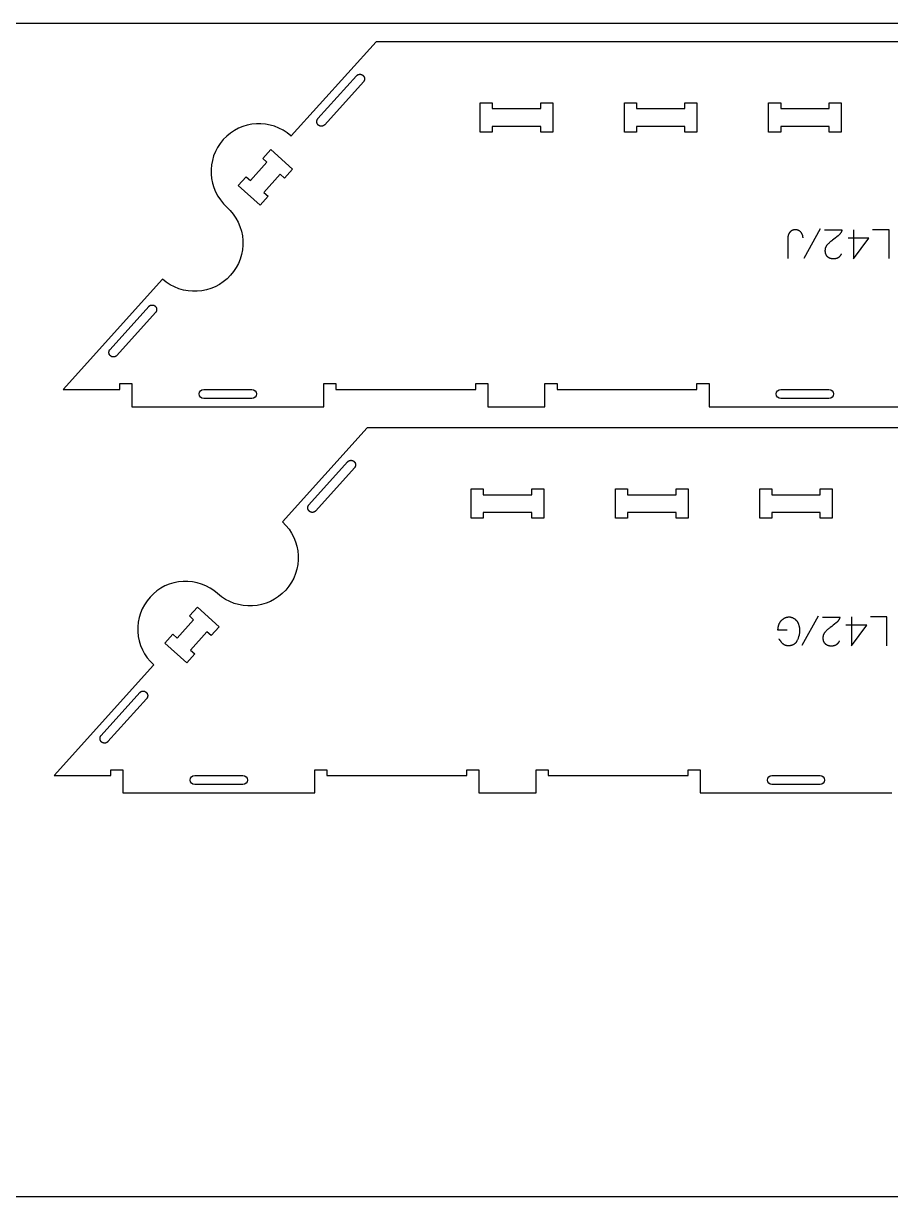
# Model space of a CAD drawing. Extents: x -7518 to -4335, y -84343 to -75479.
# Drawn here: x -6134 to -5232, y -81363 to -80143 of the extents above; entities that cross this region are included whole.
import ezdxf

# ---------------------------------------------------------------- set-up
doc = ezdxf.new("R2010")
doc.units = 0
for name, color, linetype in [('0_SHEET_SPRUCEPLY_2440X122', 1, 'CONTINUOUS'), ('1_ANYTOOL_1MMDEEP_LABELS_S', 2, 'CONTINUOUS'), ('3_ANYTOOL_CUTTHROUGH_INSID', 4, 'CONTINUOUS'), ('4_ANYTOOL_CUTTHROUGH_OUTSI', 5, 'CONTINUOUS')]:
    doc.layers.add(name, color=color, linetype=linetype)

msp = doc.modelspace()

# ---------------------------------------------------------------- linework, layer by layer
at = {"layer": '0_SHEET_SPRUCEPLY_2440X122'}
msp.add_lwpolyline([(-7146.3, -80143), (-7146.3, -81363), (-4706.3, -81363), (-4706.3, -80143)], close=True, dxfattribs=at)
at = {"layer": '1_ANYTOOL_1MMDEEP_LABELS_S'}
for points in [[(-5323.1, -80366), (-5323.1, -80365.8), (-5323.1, -80365.6), (-5323.1, -80365.4), (-5323.2, -80365.2), (-5323.2, -80365), (-5323.2, -80364.8), (-5323.2, -80364.6), (-5323.3, -80364.4), (-5323.3, -80364.2), (-5323.3, -80364), (-5323.4, -80363.8), (-5323.4, -80363.6), (-5323.5, -80363.4), (-5323.5, -80363.2), (-5323.6, -80363), (-5323.7, -80362.8), (-5323.7, -80362.7), (-5323.8, -80362.5), (-5323.9, -80362.3), (-5324, -80362.1), (-5324.1, -80361.9), (-5324.2, -80361.8), (-5324.3, -80361.6), (-5324.4, -80361.4), (-5324.5, -80361.2), (-5324.6, -80361.1), (-5324.7, -80360.9), (-5324.8, -80360.7), (-5324.9, -80360.6), (-5325.1, -80360.4), (-5325.2, -80360.2), (-5325.3, -80360.1), (-5325.5, -80359.9), (-5325.6, -80359.8), (-5325.8, -80359.6), (-5325.9, -80359.5), (-5326.1, -80359.3), (-5326.2, -80359.2), (-5326.4, -80359.1), (-5326.5, -80359), (-5326.7, -80358.8), (-5326.8, -80358.7), (-5327, -80358.6), (-5327.2, -80358.5), (-5327.4, -80358.4), (-5327.5, -80358.3), (-5327.7, -80358.2), (-5327.9, -80358.2), (-5328.1, -80358.1), (-5328.3, -80358), (-5328.4, -80357.9), (-5328.6, -80357.9), (-5328.8, -80357.8), (-5329, -80357.8), (-5329.2, -80357.7), (-5329.4, -80357.7), (-5329.6, -80357.6), (-5329.8, -80357.6), (-5330, -80357.6), (-5330.3, -80357.6), (-5330.5, -80357.5), (-5330.7, -80357.5), (-5330.9, -80357.5), (-5331.1, -80357.5), (-5331.3, -80357.5), (-5331.6, -80357.5), (-5331.8, -80357.5), (-5332, -80357.5), (-5332.2, -80357.6), (-5332.4, -80357.6), (-5332.6, -80357.6), (-5332.8, -80357.7), (-5333, -80357.7), (-5333.2, -80357.7), (-5333.3, -80357.8), (-5333.5, -80357.8), (-5333.7, -80357.9), (-5333.9, -80358), (-5334.1, -80358), (-5334.2, -80358.1), (-5334.4, -80358.2), (-5334.6, -80358.3), (-5334.8, -80358.3), (-5334.9, -80358.4), (-5335.1, -80358.5), (-5335.2, -80358.6), (-5335.4, -80358.7), (-5335.6, -80358.8), (-5335.7, -80358.9), (-5335.9, -80359.1), (-5336, -80359.2), (-5336.1, -80359.3), (-5336.3, -80359.4), (-5336.4, -80359.6), (-5336.6, -80359.7), (-5336.7, -80359.9), (-5336.8, -80360), (-5337, -80360.2), (-5337.1, -80360.3), (-5337.2, -80360.5), (-5337.3, -80360.6), (-5337.4, -80360.8), (-5337.5, -80360.9), (-5337.6, -80361.1), (-5337.7, -80361.3), (-5337.8, -80361.4), (-5337.9, -80361.6), (-5338, -80361.8), (-5338.1, -80362), (-5338.2, -80362.1), (-5338.2, -80362.3), (-5338.3, -80362.5), (-5338.4, -80362.7), (-5338.4, -80362.8), (-5338.5, -80363), (-5338.5, -80363.2), (-5338.6, -80363.4), (-5338.6, -80363.6), (-5338.7, -80363.8), (-5338.7, -80364), (-5338.7, -80364.2), (-5338.8, -80364.4), (-5338.8, -80364.6), (-5338.8, -80364.8), (-5338.8, -80365), (-5338.8, -80365.2), (-5338.8, -80365.4), (-5338.8, -80365.6), (-5338.8, -80387.5)], [(-5322, -80387), (-5304.9, -80356.3)], [(-5300.8, -80357.6), (-5282.5, -80357.6), (-5282.7, -80358.1), (-5282.8, -80358.3), (-5282.8, -80358.5), (-5282.9, -80358.7), (-5283, -80358.9), (-5283.1, -80359.2), (-5283.2, -80359.4), (-5283.3, -80359.6), (-5283.4, -80359.8), (-5283.5, -80360), (-5283.6, -80360.2), (-5283.7, -80360.4), (-5283.9, -80360.6), (-5284, -80360.8), (-5284.1, -80361), (-5284.2, -80361.2), (-5284.4, -80361.4), (-5284.5, -80361.5), (-5284.6, -80361.7), (-5284.8, -80361.9), (-5284.9, -80362.1), (-5285.1, -80362.3), (-5285.2, -80362.4), (-5285.4, -80362.6), (-5285.5, -80362.8), (-5285.7, -80362.9), (-5285.9, -80363.1), (-5286, -80363.3), (-5286.2, -80363.4), (-5286.6, -80363.7), (-5288.1, -80365), (-5289.6, -80366.2), (-5291.1, -80367.3), (-5292.6, -80368.4), (-5293.3, -80369), (-5294.1, -80369.6), (-5294.8, -80370.1), (-5295.5, -80370.7), (-5296.1, -80371.3), (-5296.8, -80371.9), (-5297.4, -80372.5), (-5298, -80373.2), (-5298.2, -80373.3), (-5298.3, -80373.5), (-5298.4, -80373.6), (-5298.6, -80373.8), (-5298.7, -80374), (-5298.8, -80374.1), (-5298.9, -80374.3), (-5299, -80374.5), (-5299.1, -80374.6), (-5299.2, -80374.8), (-5299.3, -80375), (-5299.4, -80375.2), (-5299.5, -80375.4), (-5299.6, -80375.6), (-5299.7, -80375.7), (-5299.8, -80375.9), (-5299.8, -80376.1), (-5299.9, -80376.3), (-5300, -80376.5), (-5300, -80376.7), (-5300.1, -80376.9), (-5300.1, -80377.1), (-5300.2, -80377.3), (-5300.2, -80377.5), (-5300.3, -80377.7), (-5300.3, -80378), (-5300.3, -80378.2), (-5300.3, -80378.4), (-5300.3, -80378.6), (-5300.4, -80378.8), (-5300.4, -80379.1), (-5300.4, -80379.3), (-5300.4, -80379.5), (-5300.4, -80379.8), (-5300.3, -80380), (-5300.3, -80380.3), (-5300.3, -80380.5), (-5300.3, -80380.7), (-5300.2, -80381), (-5300.2, -80381.2), (-5300.2, -80381.4), (-5300.1, -80381.6), (-5300.1, -80381.8), (-5300, -80382), (-5299.9, -80382.2), (-5299.9, -80382.4), (-5299.8, -80382.6), (-5299.7, -80382.8), (-5299.6, -80383), (-5299.6, -80383.2), (-5299.5, -80383.4), (-5299.4, -80383.6), (-5299.3, -80383.7), (-5299.2, -80383.9), (-5299.1, -80384.1), (-5298.9, -80384.2), (-5298.8, -80384.4), (-5298.7, -80384.6), (-5298.6, -80384.7), (-5298.4, -80384.9), (-5298.3, -80385), (-5298.1, -80385.1), (-5298, -80385.3), (-5297.8, -80385.4), (-5297.7, -80385.5), (-5297.5, -80385.7), (-5297.3, -80385.8), (-5297.2, -80385.9), (-5297, -80386), (-5296.8, -80386.1), (-5296.7, -80386.2), (-5296.5, -80386.3), (-5296.3, -80386.4), (-5296.1, -80386.5), (-5295.9, -80386.6), (-5295.8, -80386.7), (-5295.6, -80386.8), (-5295.4, -80386.8), (-5295.2, -80386.9), (-5295, -80387), (-5294.8, -80387), (-5294.6, -80387.1), (-5294.4, -80387.2), (-5294.2, -80387.2), (-5293.9, -80387.3), (-5293.7, -80387.3), (-5293.5, -80387.3), (-5293.3, -80387.4), (-5293.1, -80387.4), (-5292.8, -80387.4), (-5292.6, -80387.5), (-5292.4, -80387.5), (-5292.2, -80387.5), (-5291.9, -80387.5), (-5291.4, -80387.5), (-5291.1, -80387.5), (-5290.7, -80387.5), (-5290.4, -80387.5), (-5290, -80387.4), (-5289.7, -80387.4), (-5289.3, -80387.3), (-5289, -80387.3), (-5288.7, -80387.2), (-5288.4, -80387.1), (-5288.2, -80387.1), (-5288.1, -80387), (-5287.9, -80387), (-5287.8, -80386.9), (-5287.6, -80386.9), (-5287.5, -80386.8), (-5287.3, -80386.7), (-5287.2, -80386.7), (-5287.1, -80386.6), (-5286.9, -80386.5), (-5286.8, -80386.5), (-5286.6, -80386.4), (-5286.5, -80386.3), (-5286.4, -80386.2), (-5286.2, -80386.2), (-5286.1, -80386.1), (-5286, -80386), (-5285.9, -80385.9), (-5285.7, -80385.8), (-5285.6, -80385.7), (-5285.5, -80385.6), (-5285.4, -80385.5), (-5285.2, -80385.4), (-5285.1, -80385.3), (-5285, -80385.2), (-5284.9, -80385.1), (-5284.8, -80385), (-5284.7, -80384.9), (-5284.6, -80384.8), (-5284.5, -80384.6), (-5284.4, -80384.5), (-5284.2, -80384.4), (-5284, -80384.1), (-5283.8, -80383.9), (-5283.7, -80383.6), (-5283.5, -80383.3), (-5283.3, -80383), (-5283.1, -80382.7), (-5283, -80382.4)], [(-5270.6, -80357.5), (-5270.7, -80387.6), (-5254.6, -80366.2)], [(-5233.7, -80387.5), (-5233.7, -80357.5), (-5250.8, -80357.5)], [(-5254.6, -80366.2), (-5276.4, -80366.2)], [(-5339.5, -80774), (-5349.2, -80774), (-5349.2, -80773.1), (-5349.1, -80772.3), (-5349.1, -80771.9), (-5349, -80771.6), (-5349, -80771.2), (-5348.9, -80770.8), (-5348.9, -80770.4), (-5348.8, -80770.1), (-5348.7, -80769.7), (-5348.6, -80769.4), (-5348.5, -80769), (-5348.4, -80768.7), (-5348.3, -80768.4), (-5348.2, -80768), (-5348.1, -80767.7), (-5348, -80767.4), (-5347.8, -80767.1), (-5347.7, -80766.8), (-5347.6, -80766.5), (-5347.4, -80766.2), (-5347.2, -80766), (-5347.1, -80765.7), (-5346.9, -80765.4), (-5346.7, -80765.2), (-5346.5, -80764.9), (-5346.3, -80764.7), (-5346.2, -80764.4), (-5345.9, -80764.2), (-5345.7, -80764), (-5345.5, -80763.7), (-5345.3, -80763.5), (-5345.1, -80763.3), (-5344.8, -80763.1), (-5344.6, -80762.9), (-5344.4, -80762.7), (-5344.2, -80762.5), (-5343.9, -80762.4), (-5343.7, -80762.2), (-5343.5, -80762), (-5343.2, -80761.9), (-5343, -80761.7), (-5342.8, -80761.6), (-5342.5, -80761.4), (-5342.3, -80761.3), (-5342.1, -80761.2), (-5341.8, -80761.1), (-5341.6, -80761), (-5341.3, -80760.9), (-5341.1, -80760.8), (-5340.9, -80760.7), (-5340.6, -80760.6), (-5340.4, -80760.5), (-5340.1, -80760.5), (-5339.9, -80760.4), (-5339.6, -80760.4), (-5339.4, -80760.3), (-5339.1, -80760.3), (-5338.9, -80760.2), (-5338.6, -80760.2), (-5338.3, -80760.2), (-5338.1, -80760.2), (-5337.8, -80760.2), (-5337.6, -80760.2), (-5337.3, -80760.2), (-5337.1, -80760.2), (-5336.8, -80760.2), (-5336.5, -80760.2), (-5336.3, -80760.3), (-5336, -80760.3), (-5335.8, -80760.4), (-5335.5, -80760.4), (-5335.3, -80760.5), (-5335.1, -80760.6), (-5334.8, -80760.6), (-5334.6, -80760.7), (-5334.3, -80760.8), (-5334.1, -80760.9), (-5333.8, -80761), (-5333.6, -80761.1), (-5333.4, -80761.3), (-5333.1, -80761.4), (-5332.9, -80761.5), (-5332.7, -80761.7), (-5332.5, -80761.8), (-5332.2, -80762), (-5332, -80762.1), (-5331.8, -80762.3), (-5331.5, -80762.5), (-5331.3, -80762.7), (-5331.1, -80762.9), (-5330.9, -80763.1), (-5330.7, -80763.3), (-5330.5, -80763.5), (-5330.2, -80763.7), (-5330, -80763.9), (-5329.8, -80764.1), (-5329.6, -80764.4), (-5329.4, -80764.6), (-5329.3, -80764.9), (-5329.1, -80765.2), (-5328.9, -80765.4), (-5328.7, -80765.7), (-5328.6, -80766), (-5328.4, -80766.3), (-5328.3, -80766.6), (-5328.1, -80766.9), (-5328, -80767.2), (-5327.9, -80767.5), (-5327.8, -80767.9), (-5327.7, -80768.2), (-5327.6, -80768.6), (-5327.5, -80768.9), (-5327.4, -80769.3), (-5327.3, -80769.7), (-5327.2, -80770), (-5327.1, -80770.4), (-5327.1, -80770.8), (-5327, -80771.2), (-5327, -80771.6), (-5326.9, -80772), (-5326.9, -80772.9), (-5326.8, -80773.8), (-5326.8, -80774.7), (-5326.8, -80775.4), (-5326.9, -80776.1), (-5326.9, -80776.7), (-5327, -80777.4), (-5327.1, -80778.1), (-5327.2, -80778.7), (-5327.3, -80779.4), (-5327.5, -80780), (-5327.7, -80780.7), (-5327.9, -80781.3), (-5328.1, -80782), (-5328.3, -80782.6), (-5328.6, -80783.3), (-5328.9, -80783.9), (-5329.2, -80784.5), (-5329.5, -80785.2), (-5329.7, -80785.5), (-5329.8, -80785.8), (-5330, -80786.1), (-5330.2, -80786.4), (-5330.4, -80786.6), (-5330.5, -80786.8), (-5330.6, -80786.9), (-5330.7, -80787), (-5330.8, -80787.1), (-5330.9, -80787.3), (-5331.1, -80787.4), (-5331.2, -80787.5), (-5331.3, -80787.6), (-5331.4, -80787.7), (-5331.5, -80787.8), (-5331.6, -80787.9), (-5331.8, -80788), (-5331.9, -80788.1), (-5332, -80788.2), (-5332.1, -80788.3), (-5332.3, -80788.4), (-5332.4, -80788.5), (-5332.5, -80788.6), (-5332.7, -80788.7), (-5332.8, -80788.8), (-5332.9, -80788.9), (-5333.1, -80789), (-5333.2, -80789), (-5333.4, -80789.1), (-5333.5, -80789.2), (-5333.7, -80789.3), (-5333.8, -80789.3), (-5334, -80789.4), (-5334.1, -80789.4), (-5334.3, -80789.5), (-5334.4, -80789.6), (-5334.6, -80789.6), (-5334.9, -80789.7), (-5335.2, -80789.8), (-5335.6, -80789.9), (-5335.9, -80790), (-5336.3, -80790), (-5336.6, -80790.1), (-5337, -80790.1), (-5337.4, -80790.2), (-5337.7, -80790.2), (-5338.1, -80790.2), (-5338.5, -80790.2), (-5338.7, -80790.2), (-5339, -80790.2), (-5339.2, -80790.2), (-5339.4, -80790.2), (-5339.6, -80790.2), (-5339.8, -80790.1), (-5340, -80790.1), (-5340.2, -80790.1), (-5340.4, -80790), (-5340.6, -80790), (-5340.8, -80789.9), (-5341, -80789.9), (-5341.2, -80789.8), (-5341.4, -80789.8), (-5341.6, -80789.7), (-5341.8, -80789.6), (-5342, -80789.6), (-5342.1, -80789.5), (-5342.3, -80789.4), (-5342.5, -80789.3), (-5342.7, -80789.2), (-5342.8, -80789.1), (-5343, -80789), (-5343.2, -80788.9), (-5343.3, -80788.8), (-5343.5, -80788.7), (-5343.6, -80788.6), (-5343.8, -80788.5), (-5343.9, -80788.3), (-5344.1, -80788.2), (-5344.2, -80788.1), (-5344.4, -80787.9), (-5344.6, -80787.7), (-5344.9, -80787.4), (-5345.2, -80787.1), (-5345.4, -80786.8), (-5345.7, -80786.5), (-5345.9, -80786.2), (-5346.2, -80785.8), (-5346.4, -80785.5), (-5346.6, -80785.2), (-5346.8, -80784.9), (-5347.1, -80784.5), (-5347.3, -80784.2), (-5347.5, -80783.9), (-5347.7, -80783.5), (-5347.8, -80783.2), (-5348, -80782.8)], [(-5324.2, -80789.7), (-5307.1, -80759)], [(-5303, -80760.3), (-5284.7, -80760.3), (-5284.9, -80760.8), (-5284.9, -80761), (-5285, -80761.2), (-5285.1, -80761.4), (-5285.2, -80761.6), (-5285.3, -80761.9), (-5285.4, -80762.1), (-5285.5, -80762.3), (-5285.6, -80762.5), (-5285.7, -80762.7), (-5285.8, -80762.9), (-5285.9, -80763.1), (-5286, -80763.3), (-5286.2, -80763.5), (-5286.3, -80763.7), (-5286.4, -80763.9), (-5286.6, -80764.1), (-5286.7, -80764.2), (-5286.8, -80764.4), (-5287, -80764.6), (-5287.1, -80764.8), (-5287.3, -80765), (-5287.4, -80765.1), (-5287.6, -80765.3), (-5287.7, -80765.5), (-5287.9, -80765.6), (-5288.1, -80765.8), (-5288.2, -80766), (-5288.4, -80766.1), (-5288.8, -80766.4), (-5290.3, -80767.7), (-5291.7, -80768.9), (-5293.3, -80770), (-5294.8, -80771.1), (-5295.5, -80771.7), (-5296.3, -80772.3), (-5297, -80772.9), (-5297.7, -80773.4), (-5298.3, -80774), (-5299, -80774.6), (-5299.6, -80775.2), (-5300.2, -80775.9), (-5300.3, -80776), (-5300.5, -80776.2), (-5300.6, -80776.3), (-5300.7, -80776.5), (-5300.9, -80776.7), (-5301, -80776.8), (-5301.1, -80777), (-5301.2, -80777.2), (-5301.3, -80777.3), (-5301.4, -80777.5), (-5301.5, -80777.7), (-5301.6, -80777.9), (-5301.7, -80778.1), (-5301.8, -80778.3), (-5301.9, -80778.4), (-5302, -80778.6), (-5302, -80778.8), (-5302.1, -80779), (-5302.2, -80779.2), (-5302.2, -80779.4), (-5302.3, -80779.6), (-5302.3, -80779.8), (-5302.4, -80780), (-5302.4, -80780.2), (-5302.4, -80780.4), (-5302.5, -80780.7), (-5302.5, -80780.9), (-5302.5, -80781.1), (-5302.5, -80781.3), (-5302.5, -80781.5), (-5302.6, -80781.8), (-5302.6, -80782), (-5302.6, -80782.2), (-5302.5, -80782.5), (-5302.5, -80782.7), (-5302.5, -80783), (-5302.5, -80783.2), (-5302.5, -80783.4), (-5302.4, -80783.7), (-5302.4, -80783.9), (-5302.4, -80784.1), (-5302.3, -80784.3), (-5302.3, -80784.5), (-5302.2, -80784.7), (-5302.1, -80784.9), (-5302.1, -80785.1), (-5302, -80785.3), (-5301.9, -80785.5), (-5301.8, -80785.7), (-5301.8, -80785.9), (-5301.7, -80786.1), (-5301.6, -80786.3), (-5301.5, -80786.4), (-5301.4, -80786.6), (-5301.2, -80786.8), (-5301.1, -80786.9), (-5301, -80787.1), (-5300.9, -80787.3), (-5300.8, -80787.4), (-5300.6, -80787.6), (-5300.5, -80787.7), (-5300.3, -80787.8), (-5300.2, -80788), (-5300, -80788.1), (-5299.9, -80788.2), (-5299.7, -80788.4), (-5299.5, -80788.5), (-5299.4, -80788.6), (-5299.2, -80788.7), (-5299, -80788.8), (-5298.9, -80788.9), (-5298.7, -80789), (-5298.5, -80789.1), (-5298.3, -80789.2), (-5298.1, -80789.3), (-5297.9, -80789.4), (-5297.8, -80789.5), (-5297.6, -80789.5), (-5297.4, -80789.6), (-5297.2, -80789.7), (-5297, -80789.8), (-5296.8, -80789.8), (-5296.6, -80789.9), (-5296.3, -80789.9), (-5296.1, -80790), (-5295.9, -80790), (-5295.7, -80790), (-5295.5, -80790.1), (-5295.3, -80790.1), (-5295, -80790.1), (-5294.8, -80790.2), (-5294.6, -80790.2), (-5294.3, -80790.2), (-5294.1, -80790.2), (-5293.6, -80790.2), (-5293.3, -80790.2), (-5292.9, -80790.2), (-5292.6, -80790.2), (-5292.2, -80790.1), (-5291.9, -80790.1), (-5291.5, -80790), (-5291.2, -80790), (-5290.9, -80789.9), (-5290.6, -80789.8), (-5290.4, -80789.8), (-5290.3, -80789.7), (-5290.1, -80789.7), (-5290, -80789.6), (-5289.8, -80789.6), (-5289.7, -80789.5), (-5289.5, -80789.4), (-5289.4, -80789.4), (-5289.2, -80789.3), (-5289.1, -80789.2), (-5289, -80789.2), (-5288.8, -80789.1), (-5288.7, -80789), (-5288.6, -80788.9), (-5288.4, -80788.9), (-5288.3, -80788.8), (-5288.2, -80788.7), (-5288, -80788.6), (-5287.9, -80788.5), (-5287.8, -80788.4), (-5287.7, -80788.3), (-5287.6, -80788.2), (-5287.4, -80788.1), (-5287.3, -80788), (-5287.2, -80787.9), (-5287.1, -80787.8), (-5287, -80787.7), (-5286.9, -80787.6), (-5286.8, -80787.5), (-5286.6, -80787.3), (-5286.5, -80787.2), (-5286.4, -80787.1), (-5286.2, -80786.8), (-5286, -80786.6), (-5285.8, -80786.3), (-5285.7, -80786), (-5285.5, -80785.7), (-5285.3, -80785.4), (-5285.2, -80785.1)], [(-5272.8, -80760.2), (-5272.9, -80790.3), (-5256.8, -80768.9)], [(-5235.9, -80790.2), (-5235.9, -80760.2), (-5253, -80760.2)], [(-5256.8, -80768.9), (-5278.6, -80768.9)]]:
    msp.add_lwpolyline(points, dxfattribs=at)
at = {"layer": '3_ANYTOOL_CUTTHROUGH_INSID', "color": 4}
for points in [[(-5820.4, -80248.3), (-5820.4, -80248.4), (-5820.5, -80248.4), (-5820.6, -80248.5), (-5820.7, -80248.6), (-5820.7, -80248.7), (-5820.8, -80248.7), (-5820.9, -80248.8), (-5821, -80248.9), (-5821.1, -80248.9), (-5821.2, -80249), (-5821.3, -80249.1), (-5821.4, -80249.1), (-5821.5, -80249.2), (-5821.6, -80249.3), (-5821.7, -80249.3), (-5821.8, -80249.4), (-5821.9, -80249.4), (-5822, -80249.5), (-5822.1, -80249.5), (-5822.2, -80249.6), (-5822.3, -80249.6), (-5822.4, -80249.6), (-5822.6, -80249.7), (-5822.7, -80249.7), (-5822.8, -80249.7), (-5822.9, -80249.8), (-5823, -80249.8), (-5823.2, -80249.8), (-5823.3, -80249.8), (-5823.4, -80249.8), (-5823.5, -80249.8), (-5823.6, -80249.9), (-5823.8, -80249.9), (-5823.9, -80249.9), (-5824, -80249.9), (-5824.1, -80249.9), (-5824.3, -80249.8), (-5824.4, -80249.8), (-5824.5, -80249.8), (-5824.6, -80249.8), (-5824.7, -80249.8), (-5824.9, -80249.8), (-5825, -80249.7), (-5825.1, -80249.7), (-5825.2, -80249.7), (-5825.3, -80249.6), (-5825.4, -80249.6), (-5825.6, -80249.6), (-5825.7, -80249.5), (-5825.8, -80249.5), (-5825.9, -80249.4), (-5826, -80249.4), (-5826.1, -80249.3), (-5826.2, -80249.3), (-5826.3, -80249.2), (-5826.4, -80249.2), (-5826.5, -80249.1), (-5826.6, -80249), (-5826.7, -80249), (-5826.7, -80248.9), (-5826.8, -80248.8), (-5826.9, -80248.8), (-5827, -80248.7), (-5827.1, -80248.6), (-5827.2, -80248.6), (-5827.2, -80248.5), (-5827.3, -80248.4), (-5827.4, -80248.3), (-5827.5, -80248.3), (-5827.5, -80248.2), (-5827.6, -80248.1), (-5827.7, -80248), (-5827.7, -80247.9), (-5827.8, -80247.8), (-5827.9, -80247.7), (-5827.9, -80247.6), (-5828, -80247.5), (-5828, -80247.4), (-5828.1, -80247.3), (-5828.1, -80247.2), (-5828.2, -80247.1), (-5828.2, -80247), (-5828.3, -80246.9), (-5828.3, -80246.8), (-5828.4, -80246.7), (-5828.4, -80246.6), (-5828.5, -80246.4), (-5828.5, -80246.3), (-5828.5, -80246.2), (-5828.5, -80246.1), (-5828.6, -80246), (-5828.6, -80245.9), (-5828.6, -80245.7), (-5828.6, -80245.6), (-5828.6, -80245.5), (-5828.6, -80245.4), (-5828.6, -80245.2), (-5828.6, -80245.1), (-5828.6, -80245), (-5828.6, -80244.9), (-5828.6, -80244.7), (-5828.6, -80244.6), (-5828.6, -80244.5), (-5828.6, -80244.4), (-5828.6, -80244.3), (-5828.5, -80244.1), (-5828.5, -80244), (-5828.5, -80243.9), (-5828.5, -80243.8), (-5828.4, -80243.7), (-5828.4, -80243.6), (-5828.3, -80243.5), (-5828.3, -80243.3), (-5828.3, -80243.2), (-5828.2, -80243.1), (-5828.2, -80243), (-5828.1, -80242.9), (-5828.1, -80242.8), (-5828, -80242.7), (-5827.9, -80242.6), (-5827.9, -80242.5), (-5827.8, -80242.4), (-5827.8, -80242.4), (-5827.7, -80242.3), (-5827.6, -80242.2), (-5827.6, -80242.1), (-5827.5, -80242), (-5827.4, -80241.9), (-5787.3, -80197.3), (-5787.2, -80197.3), (-5787.1, -80197.2), (-5787.1, -80197.1), (-5787, -80197), (-5786.9, -80197), (-5786.8, -80196.9), (-5786.7, -80196.8), (-5786.6, -80196.8), (-5786.5, -80196.7), (-5786.5, -80196.6), (-5786.4, -80196.6), (-5786.3, -80196.5), (-5786.2, -80196.4), (-5786.1, -80196.4), (-5786, -80196.3), (-5785.9, -80196.3), (-5785.8, -80196.2), (-5785.6, -80196.2), (-5785.5, -80196.1), (-5785.4, -80196.1), (-5785.3, -80196), (-5785.2, -80196), (-5785.1, -80196), (-5785, -80195.9), (-5784.8, -80195.9), (-5784.7, -80195.9), (-5784.6, -80195.9), (-5784.5, -80195.8), (-5784.4, -80195.8), (-5784.2, -80195.8), (-5784.1, -80195.8), (-5784, -80195.8), (-5783.9, -80195.8), (-5783.7, -80195.8), (-5783.6, -80195.8), (-5783.5, -80195.8), (-5783.4, -80195.8), (-5783.3, -80195.8), (-5783.1, -80195.8), (-5783, -80195.8), (-5782.9, -80195.8), (-5782.8, -80195.9), (-5782.7, -80195.9), (-5782.5, -80195.9), (-5782.4, -80196), (-5782.3, -80196), (-5782.2, -80196), (-5782.1, -80196.1), (-5782, -80196.1), (-5781.9, -80196.2), (-5781.8, -80196.2), (-5781.7, -80196.3), (-5781.6, -80196.3), (-5781.5, -80196.4), (-5781.4, -80196.4), (-5781.3, -80196.5), (-5781.2, -80196.5), (-5781.1, -80196.6), (-5781, -80196.7), (-5780.9, -80196.7), (-5780.8, -80196.8), (-5780.7, -80196.9), (-5780.6, -80196.9), (-5780.6, -80197), (-5780.5, -80197.1), (-5780.4, -80197.1), (-5780.3, -80197.2), (-5780.3, -80197.3), (-5780.2, -80197.4), (-5780.1, -80197.5), (-5780, -80197.5), (-5780, -80197.6), (-5779.9, -80197.7), (-5779.8, -80197.8), (-5779.8, -80197.9), (-5779.7, -80198), (-5779.7, -80198.1), (-5779.6, -80198.2), (-5779.5, -80198.3), (-5779.5, -80198.4), (-5779.4, -80198.5), (-5779.4, -80198.6), (-5779.3, -80198.7), (-5779.3, -80198.8), (-5779.3, -80199), (-5779.2, -80199.1), (-5779.2, -80199.2), (-5779.2, -80199.3), (-5779.1, -80199.4), (-5779.1, -80199.5), (-5779.1, -80199.7), (-5779.1, -80199.8), (-5779, -80199.9), (-5779, -80200), (-5779, -80200.1), (-5779, -80200.3), (-5779, -80200.4), (-5779, -80200.5), (-5779, -80200.6), (-5779, -80200.8), (-5779, -80200.9), (-5779, -80201), (-5779, -80201.1), (-5779.1, -80201.2), (-5779.1, -80201.4), (-5779.1, -80201.5), (-5779.1, -80201.6), (-5779.2, -80201.7), (-5779.2, -80201.8), (-5779.2, -80202), (-5779.3, -80202.1), (-5779.3, -80202.2), (-5779.3, -80202.3), (-5779.4, -80202.4), (-5779.4, -80202.5), (-5779.5, -80202.6), (-5779.5, -80202.7), (-5779.6, -80202.8), (-5779.6, -80202.9), (-5779.7, -80203), (-5779.8, -80203.1), (-5779.8, -80203.2), (-5779.9, -80203.3), (-5779.9, -80203.4), (-5780, -80203.5), (-5780.1, -80203.5), (-5780.1, -80203.6), (-5780.2, -80203.7)], [(-5595.9, -80250), (-5646.4, -80250), (-5646.4, -80256), (-5658.9, -80256), (-5658.9, -80225.5), (-5646.4, -80225.5), (-5646.4, -80231.5), (-5595.9, -80231.5), (-5595.9, -80225.5), (-5583.4, -80225.5), (-5583.4, -80256), (-5595.9, -80256)], [(-5496.4, -80250), (-5496.4, -80256), (-5508.9, -80256), (-5508.9, -80225.5), (-5496.4, -80225.5), (-5496.4, -80231.5), (-5445.9, -80231.5), (-5445.9, -80225.5), (-5433.4, -80225.5), (-5433.4, -80256), (-5445.9, -80256), (-5445.9, -80250)], [(-5295.9, -80250), (-5346.4, -80250), (-5346.4, -80256), (-5358.9, -80256), (-5358.9, -80225.5), (-5346.4, -80225.5), (-5346.4, -80231.5), (-5295.9, -80231.5), (-5295.9, -80225.5), (-5283.4, -80225.5), (-5283.4, -80256), (-5295.9, -80256)], [(-5866.6, -80299.7), (-5883.7, -80318.6), (-5879.3, -80322.7), (-5887.6, -80332), (-5910.3, -80311.5), (-5901.9, -80302.3), (-5897.5, -80306.3), (-5880.4, -80287.3), (-5884.9, -80283.3), (-5876.5, -80274), (-5853.8, -80294.4), (-5862.2, -80303.7)], [(-6036.4, -80488.3), (-6036.5, -80488.3), (-6036.6, -80488.4), (-6036.7, -80488.5), (-6036.7, -80488.6), (-6036.8, -80488.6), (-6036.9, -80488.7), (-6037, -80488.8), (-6037.1, -80488.9), (-6037.2, -80488.9), (-6037.3, -80489), (-6037.4, -80489.1), (-6037.5, -80489.1), (-6037.6, -80489.2), (-6037.7, -80489.2), (-6037.8, -80489.3), (-6037.9, -80489.3), (-6038, -80489.4), (-6038.1, -80489.4), (-6038.2, -80489.5), (-6038.3, -80489.5), (-6038.4, -80489.6), (-6038.5, -80489.6), (-6038.6, -80489.7), (-6038.8, -80489.7), (-6038.9, -80489.7), (-6039, -80489.7), (-6039.1, -80489.8), (-6039.2, -80489.8), (-6039.4, -80489.8), (-6039.5, -80489.8), (-6039.6, -80489.8), (-6039.7, -80489.8), (-6039.8, -80489.8), (-6040, -80489.8), (-6040.1, -80489.8), (-6040.2, -80489.8), (-6040.3, -80489.8), (-6040.5, -80489.8), (-6040.6, -80489.8), (-6040.7, -80489.8), (-6040.8, -80489.8), (-6040.9, -80489.7), (-6041.1, -80489.7), (-6041.2, -80489.7), (-6041.3, -80489.7), (-6041.4, -80489.6), (-6041.5, -80489.6), (-6041.6, -80489.5), (-6041.7, -80489.5), (-6041.8, -80489.5), (-6042, -80489.4), (-6042.1, -80489.4), (-6042.2, -80489.3), (-6042.3, -80489.3), (-6042.4, -80489.2), (-6042.5, -80489.1), (-6042.5, -80489.1), (-6042.6, -80489), (-6042.7, -80489), (-6042.8, -80488.9), (-6042.9, -80488.8), (-6043, -80488.8), (-6043.1, -80488.7), (-6043.1, -80488.6), (-6043.2, -80488.5), (-6043.3, -80488.5), (-6043.4, -80488.4), (-6043.5, -80488.3), (-6043.5, -80488.2), (-6043.6, -80488.2), (-6043.7, -80488.1), (-6043.7, -80488), (-6043.8, -80487.9), (-6043.9, -80487.8), (-6043.9, -80487.7), (-6044, -80487.6), (-6044.1, -80487.5), (-6044.1, -80487.4), (-6044.2, -80487.3), (-6044.2, -80487.2), (-6044.3, -80487.1), (-6044.3, -80487), (-6044.4, -80486.9), (-6044.4, -80486.8), (-6044.5, -80486.7), (-6044.5, -80486.5), (-6044.5, -80486.4), (-6044.6, -80486.3), (-6044.6, -80486.2), (-6044.6, -80486.1), (-6044.6, -80485.9), (-6044.7, -80485.8), (-6044.7, -80485.7), (-6044.7, -80485.6), (-6044.7, -80485.5), (-6044.7, -80485.3), (-6044.7, -80485.2), (-6044.7, -80485.1), (-6044.7, -80485), (-6044.7, -80484.8), (-6044.7, -80484.7), (-6044.7, -80484.6), (-6044.7, -80484.5), (-6044.7, -80484.4), (-6044.6, -80484.2), (-6044.6, -80484.1), (-6044.6, -80484), (-6044.6, -80483.9), (-6044.5, -80483.8), (-6044.5, -80483.7), (-6044.5, -80483.5), (-6044.4, -80483.4), (-6044.4, -80483.3), (-6044.3, -80483.2), (-6044.3, -80483.1), (-6044.2, -80483), (-6044.2, -80482.9), (-6044.1, -80482.8), (-6044.1, -80482.7), (-6044, -80482.6), (-6044, -80482.5), (-6043.9, -80482.4), (-6043.8, -80482.3), (-6043.8, -80482.2), (-6043.7, -80482.2), (-6043.6, -80482.1), (-6043.6, -80482), (-6043.5, -80481.9), (-6003.4, -80437.3), (-6003.3, -80437.2), (-6003.2, -80437.2), (-6003.1, -80437.1), (-6003.1, -80437), (-6003, -80436.9), (-6002.9, -80436.9), (-6002.8, -80436.8), (-6002.7, -80436.7), (-6002.6, -80436.7), (-6002.5, -80436.6), (-6002.4, -80436.5), (-6002.3, -80436.5), (-6002.2, -80436.4), (-6002.1, -80436.4), (-6002, -80436.3), (-6001.9, -80436.2), (-6001.8, -80436.2), (-6001.7, -80436.1), (-6001.6, -80436.1), (-6001.5, -80436.1), (-6001.4, -80436), (-6001.3, -80436), (-6001.2, -80435.9), (-6001, -80435.9), (-6000.9, -80435.9), (-6000.8, -80435.9), (-6000.7, -80435.8), (-6000.6, -80435.8), (-6000.4, -80435.8), (-6000.3, -80435.8), (-6000.2, -80435.8), (-6000.1, -80435.8), (-5999.9, -80435.8), (-5999.8, -80435.8), (-5999.7, -80435.8), (-5999.6, -80435.8), (-5999.5, -80435.8), (-5999.3, -80435.8), (-5999.2, -80435.8), (-5999.1, -80435.8), (-5999, -80435.8), (-5998.9, -80435.8), (-5998.7, -80435.9), (-5998.6, -80435.9), (-5998.5, -80435.9), (-5998.4, -80436), (-5998.3, -80436), (-5998.2, -80436), (-5998.1, -80436.1), (-5998, -80436.1), (-5997.8, -80436.2), (-5997.7, -80436.2), (-5997.6, -80436.3), (-5997.5, -80436.3), (-5997.4, -80436.4), (-5997.3, -80436.5), (-5997.2, -80436.5), (-5997.2, -80436.6), (-5997.1, -80436.6), (-5997, -80436.7), (-5996.9, -80436.8), (-5996.8, -80436.8), (-5996.7, -80436.9), (-5996.6, -80437), (-5996.6, -80437), (-5996.5, -80437.1), (-5996.4, -80437.2), (-5996.3, -80437.3), (-5996.3, -80437.4), (-5996.2, -80437.4), (-5996.1, -80437.5), (-5996.1, -80437.6), (-5996, -80437.7), (-5995.9, -80437.8), (-5995.9, -80437.9), (-5995.8, -80438), (-5995.7, -80438.1), (-5995.7, -80438.2), (-5995.6, -80438.3), (-5995.6, -80438.4), (-5995.5, -80438.5), (-5995.5, -80438.6), (-5995.4, -80438.7), (-5995.4, -80438.8), (-5995.3, -80438.9), (-5995.3, -80439.1), (-5995.3, -80439.2), (-5995.2, -80439.3), (-5995.2, -80439.4), (-5995.2, -80439.5), (-5995.2, -80439.6), (-5995.1, -80439.8), (-5995.1, -80439.9), (-5995.1, -80440), (-5995.1, -80440.1), (-5995.1, -80440.2), (-5995.1, -80440.4), (-5995.1, -80440.5), (-5995.1, -80440.6), (-5995.1, -80440.7), (-5995.1, -80440.9), (-5995.1, -80441), (-5995.1, -80441.1), (-5995.1, -80441.2), (-5995.2, -80441.3), (-5995.2, -80441.5), (-5995.2, -80441.6), (-5995.2, -80441.7), (-5995.3, -80441.8), (-5995.3, -80441.9), (-5995.3, -80442), (-5995.4, -80442.2), (-5995.4, -80442.3), (-5995.5, -80442.4), (-5995.5, -80442.5), (-5995.6, -80442.6), (-5995.6, -80442.7), (-5995.7, -80442.8), (-5995.7, -80442.9), (-5995.8, -80443), (-5995.8, -80443.1), (-5995.9, -80443.2), (-5996, -80443.3), (-5996, -80443.3), (-5996.1, -80443.4), (-5996.2, -80443.5), (-5996.2, -80443.6), (-5996.3, -80443.7)], [(-5829.7, -80649.8), (-5829.8, -80649.9), (-5829.8, -80650), (-5829.9, -80650.1), (-5830, -80650.1), (-5830.1, -80650.2), (-5830.2, -80650.3), (-5830.2, -80650.4), (-5830.3, -80650.4), (-5830.4, -80650.5), (-5830.5, -80650.6), (-5830.6, -80650.6), (-5830.7, -80650.7), (-5830.8, -80650.7), (-5830.9, -80650.8), (-5831, -80650.9), (-5831.1, -80650.9), (-5831.2, -80651), (-5831.3, -80651), (-5831.4, -80651.1), (-5831.5, -80651.1), (-5831.7, -80651.1), (-5831.8, -80651.2), (-5831.9, -80651.2), (-5832, -80651.2), (-5832.1, -80651.3), (-5832.2, -80651.3), (-5832.4, -80651.3), (-5832.5, -80651.3), (-5832.6, -80651.4), (-5832.7, -80651.4), (-5832.9, -80651.4), (-5833, -80651.4), (-5833.1, -80651.4), (-5833.2, -80651.4), (-5833.3, -80651.4), (-5833.5, -80651.4), (-5833.6, -80651.4), (-5833.7, -80651.4), (-5833.8, -80651.4), (-5834, -80651.3), (-5834.1, -80651.3), (-5834.2, -80651.3), (-5834.3, -80651.3), (-5834.4, -80651.2), (-5834.5, -80651.2), (-5834.7, -80651.2), (-5834.8, -80651.1), (-5834.9, -80651.1), (-5835, -80651.1), (-5835.1, -80651), (-5835.2, -80651), (-5835.3, -80650.9), (-5835.4, -80650.9), (-5835.5, -80650.8), (-5835.6, -80650.8), (-5835.7, -80650.7), (-5835.8, -80650.6), (-5835.9, -80650.6), (-5836, -80650.5), (-5836.1, -80650.5), (-5836.2, -80650.4), (-5836.2, -80650.3), (-5836.3, -80650.3), (-5836.4, -80650.2), (-5836.5, -80650.1), (-5836.6, -80650), (-5836.6, -80650), (-5836.7, -80649.9), (-5836.8, -80649.8), (-5836.9, -80649.7), (-5836.9, -80649.6), (-5837, -80649.5), (-5837.1, -80649.5), (-5837.1, -80649.4), (-5837.2, -80649.3), (-5837.2, -80649.2), (-5837.3, -80649.1), (-5837.4, -80649), (-5837.4, -80648.9), (-5837.5, -80648.8), (-5837.5, -80648.7), (-5837.6, -80648.5), (-5837.6, -80648.4), (-5837.7, -80648.3), (-5837.7, -80648.2), (-5837.7, -80648.1), (-5837.8, -80648), (-5837.8, -80647.9), (-5837.8, -80647.7), (-5837.9, -80647.6), (-5837.9, -80647.5), (-5837.9, -80647.4), (-5837.9, -80647.3), (-5837.9, -80647.1), (-5838, -80647), (-5838, -80646.9), (-5838, -80646.8), (-5838, -80646.7), (-5838, -80646.5), (-5838, -80646.4), (-5838, -80646.3), (-5837.9, -80646.2), (-5837.9, -80646), (-5837.9, -80645.9), (-5837.9, -80645.8), (-5837.9, -80645.7), (-5837.8, -80645.6), (-5837.8, -80645.5), (-5837.8, -80645.3), (-5837.8, -80645.2), (-5837.7, -80645.1), (-5837.7, -80645), (-5837.6, -80644.9), (-5837.6, -80644.8), (-5837.5, -80644.7), (-5837.5, -80644.6), (-5837.4, -80644.5), (-5837.4, -80644.4), (-5837.3, -80644.3), (-5837.3, -80644.2), (-5837.2, -80644.1), (-5837.2, -80644), (-5837.1, -80643.9), (-5837, -80643.8), (-5837, -80643.7), (-5836.9, -80643.6), (-5836.8, -80643.6), (-5836.8, -80643.5), (-5796.6, -80598.9), (-5796.5, -80598.8), (-5796.5, -80598.7), (-5796.4, -80598.7), (-5796.3, -80598.6), (-5796.2, -80598.5), (-5796.1, -80598.4), (-5796.1, -80598.4), (-5796, -80598.3), (-5795.9, -80598.2), (-5795.8, -80598.2), (-5795.7, -80598.1), (-5795.6, -80598), (-5795.5, -80598), (-5795.4, -80597.9), (-5795.3, -80597.9), (-5795.2, -80597.8), (-5795.1, -80597.8), (-5795, -80597.7), (-5794.9, -80597.7), (-5794.7, -80597.6), (-5794.6, -80597.6), (-5794.5, -80597.5), (-5794.4, -80597.5), (-5794.3, -80597.5), (-5794.2, -80597.4), (-5794.1, -80597.4), (-5793.9, -80597.4), (-5793.8, -80597.4), (-5793.7, -80597.4), (-5793.6, -80597.3), (-5793.4, -80597.3), (-5793.3, -80597.3), (-5793.2, -80597.3), (-5793.1, -80597.3), (-5793, -80597.3), (-5792.8, -80597.3), (-5792.7, -80597.3), (-5792.6, -80597.3), (-5792.5, -80597.4), (-5792.3, -80597.4), (-5792.2, -80597.4), (-5792.1, -80597.4), (-5792, -80597.4), (-5791.9, -80597.5), (-5791.8, -80597.5), (-5791.6, -80597.5), (-5791.5, -80597.6), (-5791.4, -80597.6), (-5791.3, -80597.7), (-5791.2, -80597.7), (-5791.1, -80597.7), (-5791, -80597.8), (-5790.9, -80597.8), (-5790.8, -80597.9), (-5790.7, -80598), (-5790.6, -80598), (-5790.5, -80598.1), (-5790.4, -80598.1), (-5790.3, -80598.2), (-5790.2, -80598.3), (-5790.1, -80598.3), (-5790.1, -80598.4), (-5790, -80598.5), (-5789.9, -80598.5), (-5789.8, -80598.6), (-5789.7, -80598.7), (-5789.7, -80598.8), (-5789.6, -80598.8), (-5789.5, -80598.9), (-5789.4, -80599), (-5789.4, -80599.1), (-5789.3, -80599.2), (-5789.2, -80599.3), (-5789.2, -80599.4), (-5789.1, -80599.4), (-5789, -80599.5), (-5789, -80599.6), (-5788.9, -80599.7), (-5788.9, -80599.8), (-5788.8, -80599.9), (-5788.8, -80600.1), (-5788.7, -80600.2), (-5788.7, -80600.3), (-5788.6, -80600.4), (-5788.6, -80600.5), (-5788.6, -80600.6), (-5788.5, -80600.7), (-5788.5, -80600.8), (-5788.5, -80601), (-5788.4, -80601.1), (-5788.4, -80601.2), (-5788.4, -80601.3), (-5788.4, -80601.4), (-5788.4, -80601.6), (-5788.3, -80601.7), (-5788.3, -80601.8), (-5788.3, -80601.9), (-5788.3, -80602.1), (-5788.3, -80602.2), (-5788.3, -80602.3), (-5788.3, -80602.4), (-5788.4, -80602.5), (-5788.4, -80602.7), (-5788.4, -80602.8), (-5788.4, -80602.9), (-5788.4, -80603), (-5788.5, -80603.1), (-5788.5, -80603.3), (-5788.5, -80603.4), (-5788.5, -80603.5), (-5788.6, -80603.6), (-5788.6, -80603.7), (-5788.7, -80603.8), (-5788.7, -80603.9), (-5788.8, -80604), (-5788.8, -80604.1), (-5788.9, -80604.2), (-5788.9, -80604.3), (-5789, -80604.4), (-5789, -80604.5), (-5789.1, -80604.6), (-5789.1, -80604.7), (-5789.2, -80604.8), (-5789.3, -80604.9), (-5789.3, -80605), (-5789.4, -80605.1), (-5789.5, -80605.2), (-5789.5, -80605.2)], [(-5605.2, -80651.6), (-5655.7, -80651.6), (-5655.7, -80657.6), (-5668.2, -80657.6), (-5668.2, -80627.1), (-5655.7, -80627.1), (-5655.7, -80633.1), (-5605.2, -80633.1), (-5605.2, -80627.1), (-5592.7, -80627.1), (-5592.7, -80657.6), (-5605.2, -80657.6)], [(-5505.7, -80651.6), (-5505.7, -80657.6), (-5518.2, -80657.6), (-5518.2, -80627.1), (-5505.7, -80627.1), (-5505.7, -80633.1), (-5455.2, -80633.1), (-5455.2, -80627.1), (-5442.7, -80627.1), (-5442.7, -80657.6), (-5455.2, -80657.6), (-5455.2, -80651.6)], [(-5305.2, -80651.6), (-5355.7, -80651.6), (-5355.7, -80657.6), (-5368.2, -80657.6), (-5368.2, -80627.1), (-5355.7, -80627.1), (-5355.7, -80633.1), (-5305.2, -80633.1), (-5305.2, -80627.1), (-5292.7, -80627.1), (-5292.7, -80657.6), (-5305.2, -80657.6)], [(-5955.5, -80798.6), (-5963.9, -80807.9), (-5986.6, -80787.5), (-5978.2, -80778.2), (-5973.8, -80782.2), (-5956.7, -80763.2), (-5961.1, -80759.2), (-5952.8, -80749.9), (-5930.1, -80770.3), (-5938.5, -80779.6), (-5942.9, -80775.6), (-5960, -80794.6)], [(-6045.8, -80889.8), (-6045.8, -80889.9), (-6045.9, -80890), (-6046, -80890), (-6046.1, -80890.1), (-6046.2, -80890.2), (-6046.2, -80890.3), (-6046.3, -80890.3), (-6046.4, -80890.4), (-6046.5, -80890.5), (-6046.6, -80890.5), (-6046.7, -80890.6), (-6046.8, -80890.7), (-6046.9, -80890.7), (-6047, -80890.8), (-6047.1, -80890.8), (-6047.2, -80890.9), (-6047.3, -80890.9), (-6047.4, -80891), (-6047.5, -80891), (-6047.6, -80891.1), (-6047.7, -80891.1), (-6047.9, -80891.2), (-6048, -80891.2), (-6048.1, -80891.2), (-6048.2, -80891.3), (-6048.3, -80891.3), (-6048.4, -80891.3), (-6048.6, -80891.3), (-6048.7, -80891.3), (-6048.8, -80891.4), (-6048.9, -80891.4), (-6049.1, -80891.4), (-6049.2, -80891.4), (-6049.3, -80891.4), (-6049.4, -80891.4), (-6049.5, -80891.4), (-6049.7, -80891.4), (-6049.8, -80891.4), (-6049.9, -80891.3), (-6050, -80891.3), (-6050.1, -80891.3), (-6050.3, -80891.3), (-6050.4, -80891.3), (-6050.5, -80891.2), (-6050.6, -80891.2), (-6050.7, -80891.2), (-6050.8, -80891.1), (-6051, -80891.1), (-6051.1, -80891), (-6051.2, -80891), (-6051.3, -80890.9), (-6051.4, -80890.9), (-6051.5, -80890.8), (-6051.6, -80890.8), (-6051.7, -80890.7), (-6051.8, -80890.7), (-6051.9, -80890.6), (-6052, -80890.6), (-6052.1, -80890.5), (-6052.1, -80890.4), (-6052.2, -80890.4), (-6052.3, -80890.3), (-6052.4, -80890.2), (-6052.5, -80890.2), (-6052.6, -80890.1), (-6052.6, -80890), (-6052.7, -80889.9), (-6052.8, -80889.9), (-6052.9, -80889.8), (-6052.9, -80889.7), (-6053, -80889.6), (-6053.1, -80889.5), (-6053.1, -80889.4), (-6053.2, -80889.3), (-6053.3, -80889.2), (-6053.3, -80889.1), (-6053.4, -80889.1), (-6053.4, -80888.9), (-6053.5, -80888.8), (-6053.6, -80888.7), (-6053.6, -80888.6), (-6053.7, -80888.5), (-6053.7, -80888.4), (-6053.7, -80888.3), (-6053.8, -80888.2), (-6053.8, -80888.1), (-6053.9, -80888), (-6053.9, -80887.8), (-6053.9, -80887.7), (-6053.9, -80887.6), (-6054, -80887.5), (-6054, -80887.4), (-6054, -80887.2), (-6054, -80887.1), (-6054, -80887), (-6054, -80886.9), (-6054, -80886.8), (-6054, -80886.6), (-6054, -80886.5), (-6054, -80886.4), (-6054, -80886.3), (-6054, -80886.1), (-6054, -80886), (-6054, -80885.9), (-6054, -80885.8), (-6053.9, -80885.7), (-6053.9, -80885.5), (-6053.9, -80885.4), (-6053.9, -80885.3), (-6053.8, -80885.2), (-6053.8, -80885.1), (-6053.8, -80885), (-6053.7, -80884.9), (-6053.7, -80884.8), (-6053.6, -80884.7), (-6053.6, -80884.5), (-6053.5, -80884.4), (-6053.5, -80884.3), (-6053.4, -80884.2), (-6053.3, -80884.1), (-6053.3, -80884.1), (-6053.2, -80884), (-6053.2, -80883.9), (-6053.1, -80883.8), (-6053, -80883.7), (-6053, -80883.6), (-6052.9, -80883.5), (-6052.8, -80883.5), (-6012.7, -80838.9), (-6012.6, -80838.8), (-6012.5, -80838.7), (-6012.5, -80838.6), (-6012.4, -80838.6), (-6012.3, -80838.5), (-6012.2, -80838.4), (-6012.1, -80838.3), (-6012, -80838.3), (-6012, -80838.2), (-6011.9, -80838.1), (-6011.8, -80838.1), (-6011.7, -80838), (-6011.6, -80838), (-6011.5, -80837.9), (-6011.4, -80837.8), (-6011.3, -80837.8), (-6011.2, -80837.7), (-6011, -80837.7), (-6010.9, -80837.6), (-6010.8, -80837.6), (-6010.7, -80837.6), (-6010.6, -80837.5), (-6010.5, -80837.5), (-6010.4, -80837.4), (-6010.2, -80837.4), (-6010.1, -80837.4), (-6010, -80837.4), (-6009.9, -80837.3), (-6009.8, -80837.3), (-6009.6, -80837.3), (-6009.5, -80837.3), (-6009.4, -80837.3), (-6009.3, -80837.3), (-6009.2, -80837.3), (-6009, -80837.3), (-6008.9, -80837.3), (-6008.8, -80837.3), (-6008.7, -80837.3), (-6008.5, -80837.3), (-6008.4, -80837.3), (-6008.3, -80837.4), (-6008.2, -80837.4), (-6008.1, -80837.4), (-6007.9, -80837.4), (-6007.8, -80837.5), (-6007.7, -80837.5), (-6007.6, -80837.5), (-6007.5, -80837.6), (-6007.4, -80837.6), (-6007.3, -80837.7), (-6007.2, -80837.7), (-6007.1, -80837.8), (-6007, -80837.8), (-6006.9, -80837.9), (-6006.8, -80837.9), (-6006.7, -80838), (-6006.6, -80838), (-6006.5, -80838.1), (-6006.4, -80838.2), (-6006.3, -80838.2), (-6006.2, -80838.3), (-6006.1, -80838.4), (-6006.1, -80838.4), (-6006, -80838.5), (-6005.9, -80838.6), (-6005.8, -80838.7), (-6005.7, -80838.7), (-6005.7, -80838.8), (-6005.6, -80838.9), (-6005.5, -80839), (-6005.5, -80839.1), (-6005.4, -80839.1), (-6005.3, -80839.2), (-6005.3, -80839.3), (-6005.2, -80839.4), (-6005.1, -80839.5), (-6005.1, -80839.6), (-6005, -80839.7), (-6005, -80839.8), (-6004.9, -80839.9), (-6004.8, -80840), (-6004.8, -80840.1), (-6004.8, -80840.3), (-6004.7, -80840.4), (-6004.7, -80840.5), (-6004.6, -80840.6), (-6004.6, -80840.7), (-6004.6, -80840.8), (-6004.5, -80840.9), (-6004.5, -80841.1), (-6004.5, -80841.2), (-6004.5, -80841.3), (-6004.4, -80841.4), (-6004.4, -80841.5), (-6004.4, -80841.7), (-6004.4, -80841.8), (-6004.4, -80841.9), (-6004.4, -80842), (-6004.4, -80842.2), (-6004.4, -80842.3), (-6004.4, -80842.4), (-6004.4, -80842.5), (-6004.4, -80842.6), (-6004.5, -80842.8), (-6004.5, -80842.9), (-6004.5, -80843), (-6004.5, -80843.1), (-6004.6, -80843.2), (-6004.6, -80843.4), (-6004.6, -80843.5), (-6004.7, -80843.6), (-6004.7, -80843.7), (-6004.7, -80843.8), (-6004.8, -80843.9), (-6004.8, -80844), (-6004.9, -80844.1), (-6004.9, -80844.2), (-6005, -80844.3), (-6005, -80844.4), (-6005.1, -80844.5), (-6005.2, -80844.6), (-6005.2, -80844.7), (-6005.3, -80844.8), (-6005.4, -80844.9), (-6005.4, -80845), (-6005.5, -80845.1), (-6005.6, -80845.1), (-6005.6, -80845.2)]]:
    msp.add_lwpolyline(points, close=True, dxfattribs=at)
for points in [[(-5946.2, -80533, -1), (-5946.2, -80523.5), (-5896.2, -80523.5, -1), (-5896.2, -80533)], [(-5346.2, -80533, -1), (-5346.2, -80523.5), (-5296.2, -80523.5, -1), (-5296.2, -80533)], [(-5955.5, -80934.6, -1), (-5955.5, -80925.1), (-5905.5, -80925.1, -1), (-5905.5, -80934.6)], [(-5355.5, -80934.6, -1), (-5355.5, -80925.1), (-5305.5, -80925.1, -1), (-5305.5, -80934.6)]]:
    msp.add_lwpolyline(points, format="xyb", close=True, dxfattribs=at)
at = {"layer": '4_ANYTOOL_CUTTHROUGH_OUTSI', "color": 5}
for points in [[(-5171.2, -80162), (-5471.2, -80162), (-5766.9, -80162), (-5855.1, -80260), (-5855.3, -80260.2), (-5855.5, -80260), (-5855.5, -80260, 1), (-5922.1, -80334, -0.414214), (-5918.3, -80404.9, -0.412757), (-5989.1, -80408.8), (-6092.4, -80523.5), (-6033.4, -80523.5), (-6033.4, -80517.5), (-6020.9, -80517.5), (-6020.9, -80517.8), (-6020.9, -80541.5), (-6020.9, -80541.5), (-5821.4, -80541.5), (-5821.4, -80517.8), (-5821.4, -80517.5), (-5808.9, -80517.5), (-5808.9, -80523.5), (-5663.4, -80523.5), (-5663.4, -80517.5), (-5650.9, -80517.5), (-5650.9, -80517.8), (-5650.9, -80541.5), (-5591.4, -80541.5), (-5591.4, -80517.8), (-5591.4, -80517.5), (-5578.9, -80517.5), (-5578.9, -80523.5), (-5433.4, -80523.5), (-5433.4, -80517.5), (-5420.9, -80517.5), (-5420.9, -80517.8), (-5420.9, -80541.5), (-5221.4, -80541.5)], [(-5180.5, -80563.6), (-5480.5, -80563.6), (-5776.2, -80563.6), (-5864.3, -80661.4), (-5864.3, -80661.4, -0.997516), (-5931.7, -80735.9, 0.414214), (-6002, -80739.6, 0.414214), (-5998.3, -80809.8), (-5998.1, -80810), (-5998.3, -80810.2), (-6101.7, -80925.1), (-6042.7, -80925.1), (-6042.7, -80919.1), (-6030.2, -80919.1), (-6030.2, -80943.1), (-5830.7, -80943.1), (-5830.7, -80919.1), (-5818.2, -80919.1), (-5818.2, -80925.1), (-5672.7, -80925.1), (-5672.7, -80919.1), (-5660.2, -80919.1), (-5660.2, -80919.3), (-5660.2, -80943.1), (-5600.7, -80943.1), (-5600.7, -80919.3), (-5600.7, -80919.1), (-5588.2, -80919.1), (-5588.2, -80925.1), (-5480.5, -80925.1), (-5442.7, -80925.1), (-5442.7, -80919.1), (-5430.2, -80919.1), (-5430.2, -80919.3), (-5430.2, -80943.1), (-5230.7, -80943.1)]]:
    msp.add_lwpolyline(points, format="xyb", dxfattribs=at)

doc.saveas('drawing.dxf')
